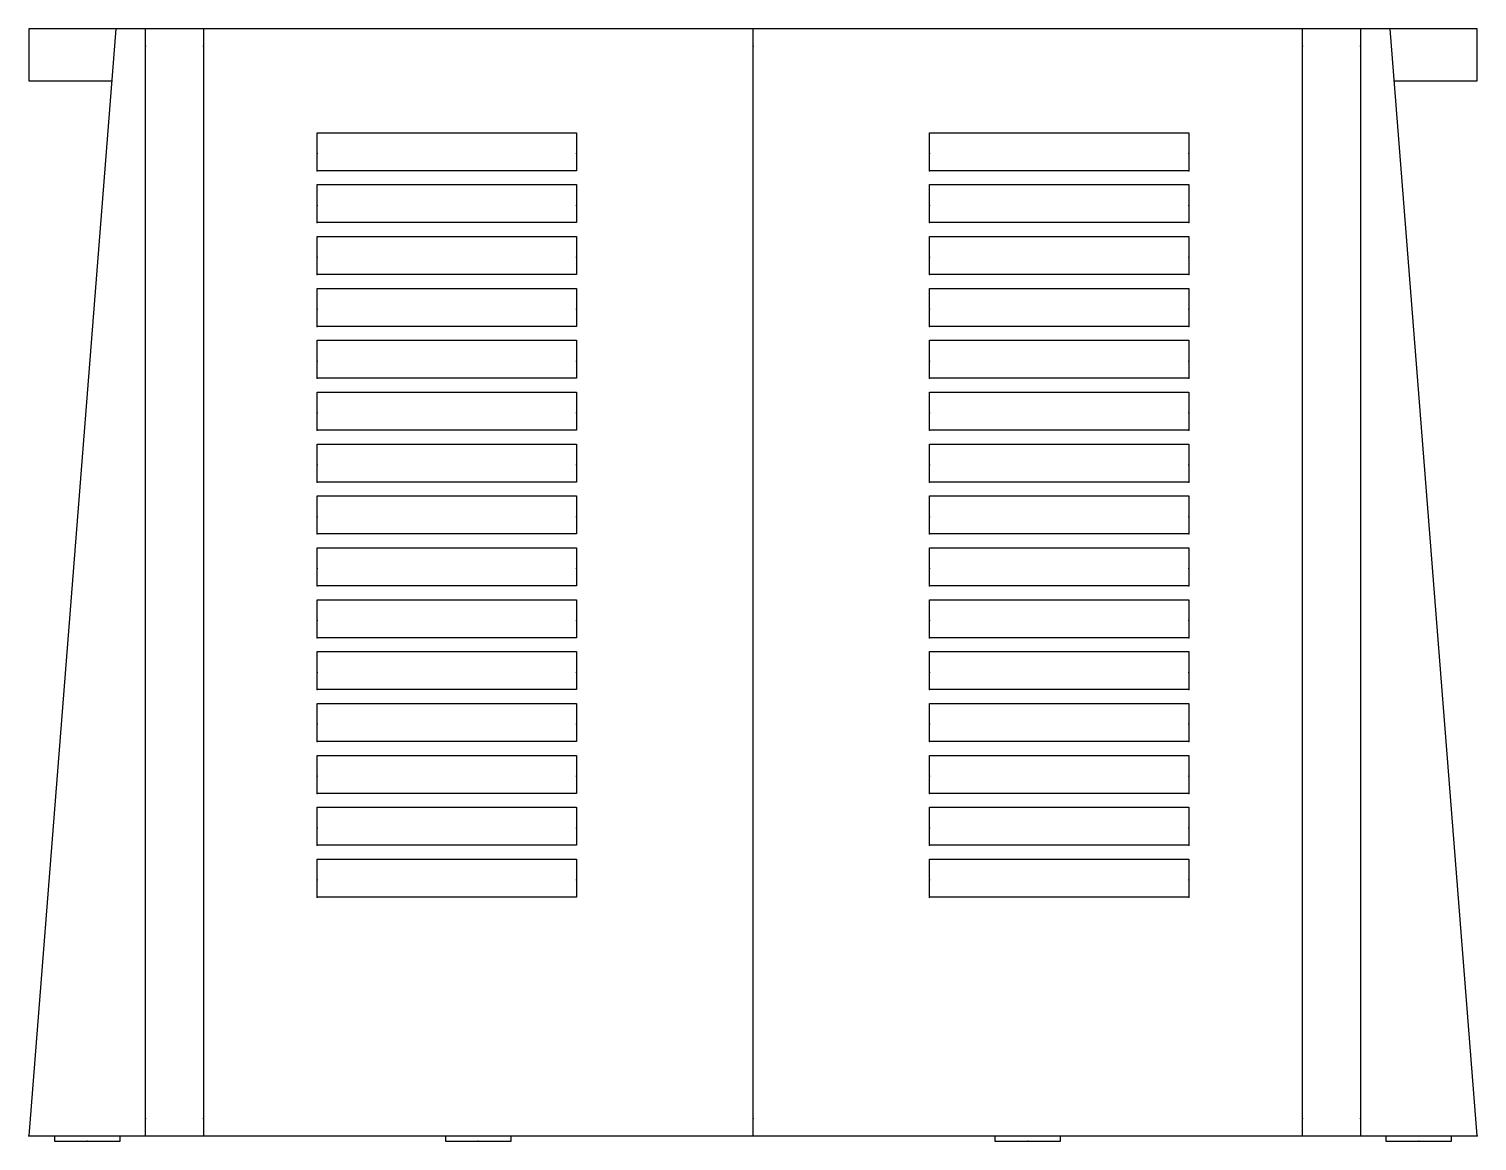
# Model space of a CAD drawing. Header units: metres. Extents: x -418 to 0, y -2 to 320.
import ezdxf

# ---------------------------------------------------------------- set-up
doc = ezdxf.new("R2010")
doc.units = ezdxf.units.M

msp = doc.modelspace()

# ---------------------------------------------------------------- linework, layer by layer
at = {"layer": 'CYAN'}
for p, q in [((-393.35, 320), (-418.5, 0)), ((-393.35, 320), (-418.5, 320)), ((-418.5, 320), (-418.5, 305)), ((-25.15, 320), (-393.35, 320)), ((0, 0), (-25.15, 320)), ((0, 320), (-25.15, 320)), ((0, 305), (0, 320)), ((-418.5, 305), (-394.53, 305)), ((-23.97, 305), (0, 305)), ((-335.25, 279), (-335.25, 290)), ((-335.25, 290), (-260.25, 290)), ((-260.25, 290), (-260.25, 279)), ((-158.25, 279), (-158.25, 290)), ((-158.25, 290), (-83.25, 290)), ((-83.25, 290), (-83.25, 279)), ((-260.25, 279), (-335.25, 279)), ((-83.25, 279), (-158.25, 279)), ((-335.25, 264), (-335.25, 275)), ((-335.25, 275), (-260.25, 275)), ((-260.25, 275), (-260.25, 264)), ((-158.25, 264), (-158.25, 275)), ((-158.25, 275), (-83.25, 275)), ((-83.25, 275), (-83.25, 264)), ((-260.25, 264), (-335.25, 264)), ((-83.25, 264), (-158.25, 264)), ((-335.25, 249), (-335.25, 260)), ((-335.25, 260), (-260.25, 260)), ((-260.25, 260), (-260.25, 249)), ((-158.25, 249), (-158.25, 260)), ((-158.25, 260), (-83.25, 260)), ((-83.25, 260), (-83.25, 249)), ((-260.25, 249), (-335.25, 249)), ((-83.25, 249), (-158.25, 249)), ((-335.25, 234), (-335.25, 245)), ((-335.25, 245), (-260.25, 245)), ((-260.25, 245), (-260.25, 234)), ((-158.25, 234), (-158.25, 245)), ((-158.25, 245), (-83.25, 245)), ((-83.25, 245), (-83.25, 234)), ((-260.25, 234), (-335.25, 234)), ((-83.25, 234), (-158.25, 234)), ((-335.25, 219), (-335.25, 230)), ((-335.25, 230), (-260.25, 230)), ((-260.25, 230), (-260.25, 219)), ((-158.25, 219), (-158.25, 230)), ((-158.25, 230), (-83.25, 230)), ((-83.25, 230), (-83.25, 219)), ((-260.25, 219), (-335.25, 219)), ((-83.25, 219), (-158.25, 219)), ((-335.25, 204), (-335.25, 215)), ((-335.25, 215), (-260.25, 215)), ((-260.25, 215), (-260.25, 204)), ((-158.25, 204), (-158.25, 215)), ((-158.25, 215), (-83.25, 215)), ((-83.25, 215), (-83.25, 204)), ((-260.25, 204), (-335.25, 204)), ((-83.25, 204), (-158.25, 204)), ((-335.25, 189), (-335.25, 200)), ((-335.25, 200), (-260.25, 200)), ((-260.25, 200), (-260.25, 189)), ((-158.25, 189), (-158.25, 200)), ((-158.25, 200), (-83.25, 200)), ((-83.25, 200), (-83.25, 189)), ((-260.25, 189), (-335.25, 189)), ((-83.25, 189), (-158.25, 189)), ((-335.25, 174), (-335.25, 185)), ((-335.25, 185), (-260.25, 185)), ((-260.25, 185), (-260.25, 174)), ((-158.25, 174), (-158.25, 185)), ((-158.25, 185), (-83.25, 185)), ((-83.25, 185), (-83.25, 174)), ((-260.25, 174), (-335.25, 174)), ((-83.25, 174), (-158.25, 174)), ((-335.25, 159), (-335.25, 170)), ((-335.25, 170), (-260.25, 170)), ((-260.25, 170), (-260.25, 159)), ((-158.25, 159), (-158.25, 170)), ((-158.25, 170), (-83.25, 170)), ((-83.25, 170), (-83.25, 159)), ((-260.25, 159), (-335.25, 159)), ((-335.25, 144), (-335.25, 155)), ((-335.25, 155), (-260.25, 155)), ((-260.25, 155), (-260.25, 144)), ((-83.25, 159), (-158.25, 159)), ((-158.25, 144), (-158.25, 155)), ((-158.25, 155), (-83.25, 155)), ((-83.25, 155), (-83.25, 144)), ((-260.25, 144), (-335.25, 144)), ((-83.25, 144), (-158.25, 144)), ((-335.25, 129), (-335.25, 140)), ((-335.25, 140), (-260.25, 140)), ((-260.25, 140), (-260.25, 129)), ((-158.25, 129), (-158.25, 140)), ((-158.25, 140), (-83.25, 140)), ((-83.25, 140), (-83.25, 129)), ((-260.25, 129), (-335.25, 129)), ((-83.25, 129), (-158.25, 129)), ((-335.25, 114), (-335.25, 125)), ((-335.25, 125), (-260.25, 125)), ((-260.25, 125), (-260.25, 114)), ((-158.25, 114), (-158.25, 125)), ((-158.25, 125), (-83.25, 125)), ((-83.25, 125), (-83.25, 114)), ((-260.25, 114), (-335.25, 114)), ((-83.25, 114), (-158.25, 114)), ((-335.25, 99), (-335.25, 110)), ((-335.25, 110), (-260.25, 110)), ((-260.25, 110), (-260.25, 99)), ((-158.25, 99), (-158.25, 110)), ((-158.25, 110), (-83.25, 110)), ((-83.25, 110), (-83.25, 99)), ((-260.25, 99), (-335.25, 99)), ((-83.25, 99), (-158.25, 99)), ((-335.25, 84), (-335.25, 95)), ((-335.25, 95), (-260.25, 95)), ((-260.25, 95), (-260.25, 84)), ((-158.25, 84), (-158.25, 95)), ((-158.25, 95), (-83.25, 95)), ((-83.25, 95), (-83.25, 84)), ((-260.25, 84), (-335.25, 84)), ((-83.25, 84), (-158.25, 84)), ((-335.25, 69), (-335.25, 80)), ((-335.25, 80), (-260.25, 80)), ((-260.25, 80), (-260.25, 69)), ((-158.25, 69), (-158.25, 80)), ((-158.25, 80), (-83.25, 80)), ((-83.25, 80), (-83.25, 69)), ((-260.25, 69), (-335.25, 69)), ((-83.25, 69), (-158.25, 69)), ((-418.5, 0), (0, 0)), ((-411.15, 0), (-411.15, -1.5)), ((-392.15, -1.5), (-392.15, 0)), ((-298.15, 0), (-298.15, -1.5)), ((-279.15, -1.5), (-279.15, 0)), ((-139.35, 0), (-139.35, -1.5)), ((-120.35, -1.5), (-120.35, 0)), ((-26.35, 0), (-26.35, -1.5)), ((-7.35, -1.5), (-7.35, 0)), ((-411.15, -1.5), (-392.15, -1.5)), ((-298.15, -1.5), (-279.15, -1.5)), ((-139.35, -1.5), (-120.35, -1.5)), ((-26.35, -1.5), (-7.35, -1.5))]:
    msp.add_line(p, q, dxfattribs=at)
at = {"layer": 'GREEN'}
for p, q in [((-384.8, 0), (-384.8, 320)), ((-368.05, 320), (-368.05, 0)), ((-209.25, 0), (-209.25, 320)), ((-50.45, 0), (-50.45, 320)), ((-33.7, 320), (-33.7, 0))]:
    msp.add_line(p, q, dxfattribs=at)
at = {"layer": 'RED'}
for p in [(-393.35, 320), (-384.8, 320), (-368.05, 320), (-209.25, 320), (-50.45, 320), (-33.7, 320), (-25.15, 320), (-384.8, 315), (-368.05, 315), (-209.25, 315), (-50.45, 315), (-33.7, 315), (-394.53, 305), (-23.97, 305), (-335.25, 284), (-260.25, 284), (-158.25, 284), (-83.25, 284), (-335.25, 279), (-158.25, 279), (-83.25, 279), (-335.25, 269), (-260.25, 269), (-158.25, 269), (-83.25, 269), (-335.25, 264), (-158.25, 264), (-83.25, 264), (-335.25, 254), (-260.25, 254), (-158.25, 254), (-83.25, 254), (-335.25, 249), (-158.25, 249), (-83.25, 249), (-335.25, 239), (-260.25, 239), (-158.25, 239), (-83.25, 239), (-335.25, 234), (-158.25, 234), (-83.25, 234), (-335.25, 224), (-260.25, 224), (-158.25, 224), (-83.25, 224), (-335.25, 219), (-158.25, 219), (-83.25, 219), (-335.25, 209), (-260.25, 209), (-158.25, 209), (-83.25, 209), (-335.25, 204), (-158.25, 204), (-83.25, 204), (-335.25, 194), (-260.25, 194), (-158.25, 194), (-83.25, 194), (-335.25, 189), (-158.25, 189), (-83.25, 189), (-335.25, 179), (-260.25, 179), (-158.25, 179), (-83.25, 179), (-335.25, 174), (-158.25, 174), (-83.25, 174), (-335.25, 164), (-260.25, 164), (-158.25, 164), (-83.25, 164), (-335.25, 159), (-158.25, 159), (-83.25, 159), (-335.25, 149), (-260.25, 149), (-158.25, 149), (-83.25, 149), (-335.25, 144), (-158.25, 144), (-83.25, 144), (-335.25, 134), (-260.25, 134), (-158.25, 134), (-83.25, 134), (-335.25, 129), (-158.25, 129), (-83.25, 129), (-335.25, 119), (-260.25, 119), (-158.25, 119), (-83.25, 119), (-335.25, 114), (-158.25, 114), (-83.25, 114), (-335.25, 104), (-260.25, 104), (-158.25, 104), (-83.25, 104), (-335.25, 99), (-158.25, 99), (-83.25, 99), (-335.25, 89), (-260.25, 89), (-158.25, 89), (-83.25, 89), (-335.25, 84), (-158.25, 84), (-83.25, 84), (-335.25, 74), (-260.25, 74), (-158.25, 74), (-83.25, 74), (-335.25, 69), (-158.25, 69), (-83.25, 69), (-384.8, 5), (-368.05, 5), (-209.25, 5), (-50.45, 5), (-33.7, 5), (-418.5, 0), (-384.8, 0), (-368.05, 0), (-209.25, 0), (-50.45, 0), (-33.7, 0), (0, 0), (0, 0), (-401.65, -1.5), (-288.65, -1.5), (-129.85, -1.5), (-16.85, -1.5)]:
    msp.add_point(p, dxfattribs=at)
at = {"layer": 'YELLOW'}
for p in [(-209.25, 315), (-209.25, 5)]:
    msp.add_point(p, dxfattribs=at)

doc.saveas('drawing.dxf')
